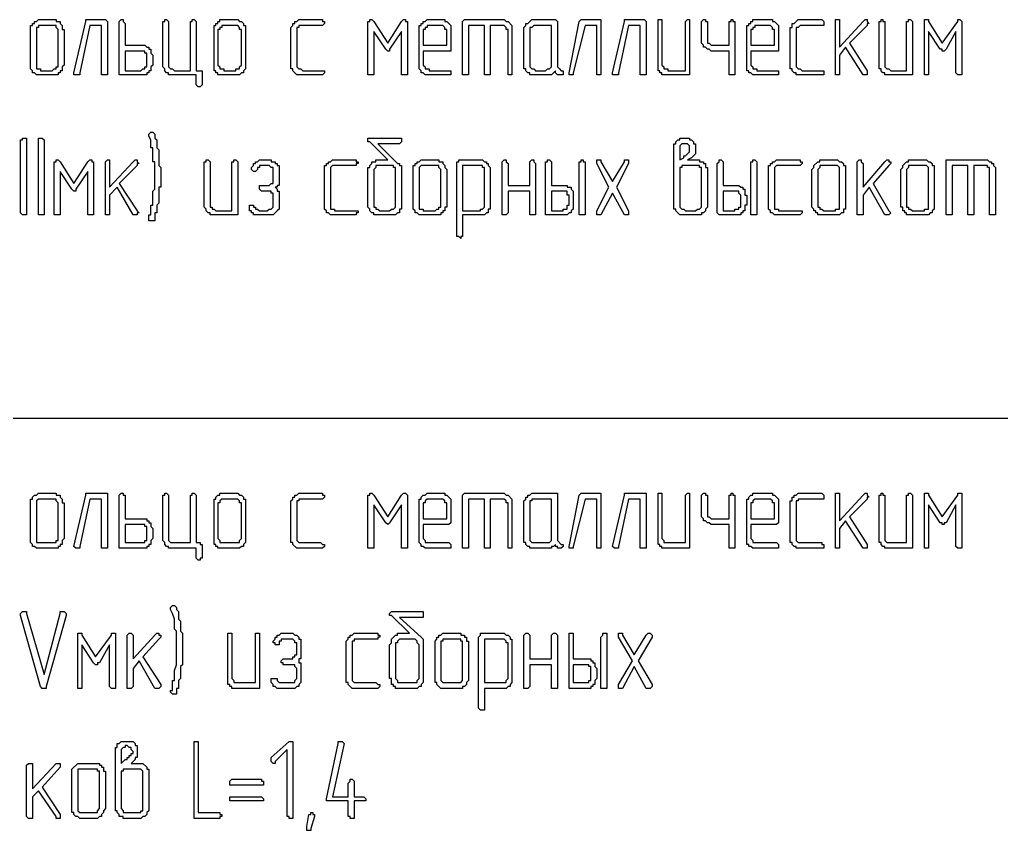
# Model space of a CAD drawing. Header units: millimetres. Extents: x 1 to 1188, y 1 to 840.
# Drawn here: x 1099.35 to 1130.94, y 286.96 to 313.06 of the extents above; entities that cross this region are included whole.
import ezdxf

# ---------------------------------------------------------------- set-up
doc = ezdxf.new("R2010")
doc.units = ezdxf.units.MM
doc.layers.add('GEOMETRY', color=7, linetype='Continuous')

msp = doc.modelspace()

# ---------------------------------------------------------------- linework, layer by layer
at = {"layer": 'GEOMETRY'}
for points in [[(1100.78, 311.602), (1100.716, 311.539), (1100.716, 311.41), (1100.653, 311.41), (1100.653, 311.347), (1100.589, 311.347), (1100.589, 311.284), (1099.891, 311.284), (1099.827, 311.347), (1099.764, 311.347), (1099.764, 311.41), (1099.701, 311.475), (1099.701, 312.871), (1099.764, 312.871), (1099.764, 312.935), (1099.827, 312.935), (1099.827, 312.998), (1099.891, 312.998), (1099.954, 313.063), (1100.526, 313.063), (1100.526, 312.998), (1100.653, 312.998), (1100.653, 312.935), (1100.716, 312.871), (1100.716, 312.744), (1100.78, 312.744)], [(1100.589, 311.602), (1100.589, 312.744), (1100.526, 312.808), (1100.526, 312.871), (1099.954, 312.871), (1099.954, 312.808), (1099.891, 312.808), (1099.891, 311.475), (1100.018, 311.475), (1100.018, 311.41), (1100.398, 311.41), (1100.463, 311.475), (1100.526, 311.475), (1100.526, 311.539), (1100.589, 311.539)], [(1102.177, 311.347), (1102.177, 311.284), (1101.985, 311.284), (1101.985, 312.871), (1101.605, 312.871), (1101.288, 311.347), (1101.288, 311.284), (1101.097, 311.284), (1101.097, 311.347), (1101.478, 312.998), (1101.478, 313.063), (1102.114, 313.063), (1102.177, 312.998)], [(1102.748, 312.236), (1103.383, 312.236), (1103.446, 312.173), (1103.51, 312.173), (1103.51, 312.109), (1103.573, 312.109), (1103.573, 311.982), (1103.638, 311.919), (1103.638, 311.602), (1103.573, 311.539), (1103.573, 311.41), (1103.51, 311.41), (1103.51, 311.347), (1103.446, 311.347), (1103.446, 311.284), (1102.557, 311.284), (1102.557, 312.998), (1102.621, 313.063), (1102.684, 313.063), (1102.684, 312.998), (1102.748, 312.935)], [(1104.844, 311.41), (1104.844, 312.998), (1104.907, 312.998), (1104.907, 313.063), (1104.97, 313.063), (1105.034, 312.998), (1105.034, 311.41), (1105.225, 311.41), (1105.225, 310.967), (1105.16, 310.903), (1105.097, 310.903), (1105.034, 310.967), (1105.034, 311.284), (1104.145, 311.284), (1104.145, 311.347), (1104.081, 311.347), (1104.018, 311.41), (1104.018, 311.475), (1103.955, 311.539), (1103.955, 312.998), (1104.018, 312.998), (1104.018, 313.063), (1104.081, 313.063), (1104.145, 312.998), (1104.145, 311.539), (1104.208, 311.475), (1104.272, 311.475), (1104.335, 311.41)], [(1106.621, 311.602), (1106.621, 311.475), (1106.558, 311.41), (1106.558, 311.347), (1106.494, 311.347), (1106.431, 311.284), (1105.732, 311.284), (1105.732, 311.347), (1105.669, 311.347), (1105.669, 311.41), (1105.606, 311.41), (1105.606, 312.871), (1105.669, 312.871), (1105.669, 312.935), (1105.732, 312.935), (1105.732, 312.998), (1105.796, 312.998), (1105.796, 313.063), (1106.368, 313.063), (1106.431, 312.998), (1106.494, 312.998), (1106.558, 312.935), (1106.558, 312.871), (1106.621, 312.871)], [(1106.494, 311.602), (1106.494, 312.744), (1106.431, 312.744), (1106.431, 312.808), (1106.368, 312.871), (1105.859, 312.871), (1105.859, 312.808), (1105.796, 312.808), (1105.796, 312.744), (1105.732, 312.744), (1105.732, 311.602), (1105.796, 311.539), (1105.796, 311.475), (1105.923, 311.475), (1105.923, 311.41), (1106.304, 311.41), (1106.304, 311.475), (1106.431, 311.475), (1106.431, 311.539)], [(1109.034, 311.284), (1108.272, 311.284), (1108.145, 311.41), (1108.145, 311.475), (1108.082, 311.475), (1108.082, 312.808), (1108.145, 312.871), (1108.145, 312.935), (1108.209, 312.935), (1108.209, 312.998), (1108.272, 312.998), (1108.335, 313.063), (1109.098, 313.063), (1109.098, 312.998), (1109.161, 312.998), (1109.161, 312.935), (1109.098, 312.871), (1108.335, 312.871), (1108.335, 312.808), (1108.272, 312.808), (1108.272, 311.539), (1108.335, 311.475), (1108.4, 311.475), (1108.464, 311.41), (1109.161, 311.41), (1109.161, 311.347), (1109.098, 311.284)], [(1111.829, 311.347), (1111.829, 311.284), (1111.639, 311.284), (1111.639, 312.681), (1111.257, 312.109), (1111.257, 312.046), (1111.194, 312.046), (1111.13, 312.109), (1110.748, 312.681), (1110.748, 311.284), (1110.558, 311.284), (1110.558, 312.998), (1110.622, 312.998), (1110.622, 313.063), (1110.685, 313.063), (1110.748, 312.998), (1111.194, 312.301), (1111.639, 312.998), (1111.702, 313.063), (1111.765, 313.063), (1111.765, 312.998), (1111.829, 312.998)], [(1112.336, 312.046), (1112.336, 311.602), (1112.401, 311.539), (1112.401, 311.475), (1112.527, 311.475), (1112.527, 311.41), (1113.226, 311.41), (1113.226, 311.284), (1112.401, 311.284), (1112.336, 311.347), (1112.273, 311.347), (1112.273, 311.41), (1112.209, 311.475), (1112.209, 312.871), (1112.273, 312.871), (1112.273, 312.935), (1112.336, 312.935), (1112.336, 312.998), (1112.401, 312.998), (1112.464, 313.063), (1113.035, 313.063), (1113.035, 312.998), (1113.098, 312.998), (1113.163, 312.935), (1113.226, 312.871), (1113.226, 312.046)], [(1112.336, 312.236), (1113.098, 312.236), (1113.098, 312.744), (1113.035, 312.744), (1113.035, 312.808), (1112.971, 312.871), (1112.464, 312.871), (1112.464, 312.808), (1112.401, 312.808), (1112.401, 312.744), (1112.336, 312.744)], [(1114.305, 312.871), (1113.797, 312.871), (1113.797, 311.284), (1113.606, 311.284), (1113.606, 312.998), (1113.67, 313.063), (1114.94, 313.063), (1115.004, 312.998), (1115.067, 312.998), (1115.194, 312.871), (1115.194, 311.284), (1115.067, 311.284), (1115.067, 312.744), (1115.004, 312.744), (1115.004, 312.808), (1114.94, 312.871), (1114.495, 312.871), (1114.495, 311.284), (1114.305, 311.284)], [(1116.781, 311.41), (1116.845, 311.41), (1116.845, 311.284), (1116.655, 311.284), (1116.591, 311.347), (1116.591, 311.41), (1116.464, 311.284), (1115.766, 311.284), (1115.766, 311.347), (1115.702, 311.347), (1115.639, 311.41), (1115.639, 311.475), (1115.576, 311.475), (1115.576, 312.808), (1115.639, 312.871), (1115.639, 312.935), (1115.702, 312.935), (1115.766, 312.998), (1115.829, 313.063), (1116.591, 313.063), (1116.655, 312.998), (1116.655, 311.539), (1116.718, 311.475)], [(1116.464, 311.602), (1116.464, 312.871), (1115.893, 312.871), (1115.829, 312.808), (1115.766, 312.808), (1115.766, 311.539), (1115.829, 311.475), (1115.893, 311.475), (1115.956, 311.41), (1116.273, 311.41), (1116.338, 311.475), (1116.401, 311.475), (1116.464, 311.539)], [(1118.052, 311.347), (1118.052, 311.284), (1117.925, 311.284), (1117.925, 312.871), (1117.544, 312.871), (1117.163, 311.347), (1117.163, 311.284), (1117.035, 311.284), (1117.035, 311.347), (1117.353, 312.998), (1117.417, 313.063), (1118.052, 313.063)], [(1119.513, 311.347), (1119.513, 311.284), (1119.321, 311.284), (1119.321, 312.871), (1118.941, 312.871), (1118.623, 311.347), (1118.623, 311.284), (1118.432, 311.284), (1118.432, 311.347), (1118.814, 312.998), (1118.814, 313.063), (1119.448, 313.063), (1119.513, 312.998)], [(1120.909, 311.347), (1120.909, 311.284), (1120.02, 311.284), (1120.02, 311.347), (1119.956, 311.347), (1119.956, 311.41), (1119.893, 311.41), (1119.893, 313.063), (1120.02, 313.063), (1120.02, 311.602), (1120.083, 311.539), (1120.083, 311.475), (1120.21, 311.475), (1120.21, 311.41), (1120.782, 311.41), (1120.782, 312.998), (1120.845, 313.063), (1120.909, 313.063)], [(1122.179, 312.236), (1122.179, 312.998), (1122.243, 312.998), (1122.243, 313.063), (1122.306, 313.063), (1122.306, 312.998), (1122.369, 312.998), (1122.369, 311.284), (1122.179, 311.284), (1122.179, 312.046), (1121.607, 312.046), (1121.544, 312.109), (1121.481, 312.109), (1121.417, 312.173), (1121.354, 312.173), (1121.354, 312.236), (1121.29, 312.301), (1121.29, 312.998), (1121.354, 313.063), (1121.417, 313.063), (1121.417, 312.998), (1121.481, 312.998), (1121.481, 312.301), (1121.544, 312.301), (1121.607, 312.236)], [(1122.878, 312.046), (1122.878, 311.602), (1122.941, 311.539), (1122.941, 311.475), (1123.068, 311.475), (1123.068, 311.41), (1123.767, 311.41), (1123.767, 311.284), (1122.941, 311.284), (1122.878, 311.347), (1122.814, 311.347), (1122.814, 311.41), (1122.751, 311.41), (1122.751, 312.871), (1122.814, 312.871), (1122.814, 312.935), (1122.878, 312.935), (1122.878, 312.998), (1122.941, 312.998), (1122.941, 313.063), (1123.577, 313.063), (1123.577, 312.998), (1123.64, 312.998), (1123.767, 312.871), (1123.767, 312.046)], [(1122.878, 312.236), (1123.64, 312.236), (1123.64, 312.744), (1123.577, 312.744), (1123.577, 312.808), (1123.513, 312.871), (1123.005, 312.871), (1123.005, 312.808), (1122.941, 312.808), (1122.941, 312.744), (1122.878, 312.744)], [(1125.164, 311.284), (1124.339, 311.284), (1124.339, 311.347), (1124.275, 311.347), (1124.21, 311.41), (1124.21, 311.475), (1124.147, 311.475), (1124.147, 312.808), (1124.21, 312.808), (1124.21, 312.935), (1124.275, 312.935), (1124.339, 312.998), (1124.402, 313.063), (1125.164, 313.063), (1125.227, 312.998), (1125.227, 312.871), (1124.465, 312.871), (1124.402, 312.808), (1124.339, 312.808), (1124.339, 311.539), (1124.402, 311.475), (1124.465, 311.475), (1124.529, 311.41), (1125.227, 311.41), (1125.227, 311.284)], [(1126.053, 312.301), (1126.623, 311.41), (1126.623, 311.284), (1126.497, 311.284), (1125.926, 312.173), (1125.735, 311.919), (1125.735, 311.284), (1125.608, 311.284), (1125.608, 313.063), (1125.735, 313.063), (1125.735, 312.173), (1126.497, 312.998), (1126.56, 313.063), (1126.623, 313.063), (1126.623, 312.998), (1126.688, 312.935), (1126.623, 312.935), (1126.623, 312.871)], [(1128.084, 311.347), (1128.084, 311.284), (1127.195, 311.284), (1127.195, 311.347), (1127.132, 311.347), (1127.069, 311.41), (1127.069, 311.475), (1127.005, 311.475), (1127.005, 312.998), (1127.069, 312.998), (1127.069, 313.063), (1127.132, 313.063), (1127.132, 312.998), (1127.195, 312.998), (1127.195, 311.539), (1127.259, 311.475), (1127.322, 311.475), (1127.385, 311.41), (1127.894, 311.41), (1127.894, 312.998), (1127.957, 312.998), (1127.957, 313.063), (1128.021, 313.063), (1128.084, 312.998)], [(1129.672, 311.347), (1129.672, 311.284), (1129.545, 311.284), (1129.481, 311.347), (1129.481, 312.681), (1129.164, 312.109), (1129.101, 312.046), (1129.038, 312.046), (1129.038, 312.109), (1128.973, 312.109), (1128.593, 312.681), (1128.593, 311.284), (1128.466, 311.284), (1128.466, 313.063), (1128.593, 313.063), (1128.593, 312.998), (1129.038, 312.301), (1129.545, 312.998), (1129.545, 313.063), (1129.608, 313.063), (1129.672, 312.998)], [(1102.748, 312.046), (1102.748, 311.41), (1103.256, 311.41), (1103.319, 311.475), (1103.383, 311.475), (1103.383, 311.539), (1103.446, 311.539), (1103.446, 311.982), (1103.383, 311.982), (1103.383, 312.046)], [(1103.701, 306.648), (1103.701, 306.585), (1103.51, 306.585), (1103.51, 306.776), (1103.573, 306.776), (1103.573, 307.093), (1103.638, 307.093), (1103.638, 307.538), (1103.701, 307.602), (1103.701, 308.49), (1103.638, 308.49), (1103.638, 308.934), (1103.573, 308.934), (1103.573, 309.189), (1103.51, 309.316), (1103.51, 309.379), (1103.573, 309.443), (1103.638, 309.443), (1103.701, 309.379), (1103.701, 309.252), (1103.764, 309.189), (1103.764, 308.934), (1103.828, 308.871), (1103.828, 308.364), (1103.891, 308.3), (1103.891, 307.665), (1103.828, 307.665), (1103.828, 307.156), (1103.764, 307.093), (1103.764, 306.839), (1103.701, 306.839)], [(1099.573, 306.839), (1099.573, 306.776), (1099.446, 306.776), (1099.382, 306.839), (1099.382, 309.189), (1099.446, 309.189), (1099.446, 309.252), (1099.573, 309.252)], [(1100.144, 306.839), (1100.144, 306.776), (1099.954, 306.776), (1099.954, 309.252), (1100.081, 309.252), (1100.144, 309.189)], [(1111.51, 308.427), (1111.575, 308.427), (1111.575, 308.364), (1111.639, 308.364), (1111.639, 306.966), (1111.575, 306.966), (1111.575, 306.839), (1111.51, 306.839), (1111.447, 306.776), (1110.748, 306.776), (1110.748, 306.839), (1110.685, 306.839), (1110.622, 306.903), (1110.622, 306.966), (1110.558, 307.03), (1110.558, 308.3), (1110.622, 308.3), (1110.622, 308.364), (1110.685, 308.427), (1110.685, 308.49), (1110.813, 308.49), (1110.813, 308.554), (1111.194, 308.554), (1110.622, 309.126), (1110.558, 309.126), (1110.558, 309.252), (1111.639, 309.252), (1111.639, 309.126), (1111.575, 309.061), (1110.877, 309.061)], [(1120.845, 308.554), (1121.227, 308.554), (1121.227, 308.49), (1121.354, 308.49), (1121.354, 308.427), (1121.417, 308.427), (1121.417, 308.3), (1121.481, 308.3), (1121.481, 307.03), (1121.417, 306.966), (1121.417, 306.903), (1121.354, 306.839), (1121.29, 306.839), (1121.29, 306.776), (1120.592, 306.776), (1120.465, 306.903), (1120.465, 306.966), (1120.402, 306.966), (1120.402, 309.061), (1120.465, 309.061), (1120.465, 309.126), (1120.528, 309.189), (1120.592, 309.189), (1120.592, 309.252), (1120.909, 309.252), (1120.909, 309.189), (1120.972, 309.189), (1121.035, 309.126), (1121.035, 309.061), (1121.1, 309.061), (1121.1, 308.744), (1121.035, 308.681), (1120.972, 308.617)], [(1120.592, 308.554), (1120.719, 308.617), (1120.719, 308.681), (1120.782, 308.681), (1120.909, 308.807), (1120.909, 308.998), (1120.845, 309.061), (1120.655, 309.061), (1120.592, 308.998)], [(1101.732, 306.839), (1101.732, 306.776), (1101.542, 306.776), (1101.542, 308.172), (1101.16, 307.602), (1101.16, 307.538), (1101.097, 307.538), (1101.033, 307.602), (1100.653, 308.172), (1100.653, 306.776), (1100.463, 306.776), (1100.463, 308.49), (1100.526, 308.49), (1100.526, 308.554), (1100.589, 308.554), (1100.653, 308.49), (1101.097, 307.792), (1101.542, 308.49), (1101.605, 308.554), (1101.669, 308.554), (1101.669, 308.49), (1101.732, 308.49)], [(1102.557, 307.792), (1103.129, 306.903), (1103.193, 306.839), (1103.129, 306.839), (1103.129, 306.776), (1103.002, 306.776), (1102.494, 307.665), (1102.24, 307.41), (1102.24, 306.776), (1102.114, 306.776), (1102.114, 308.49), (1102.177, 308.554), (1102.24, 308.554), (1102.24, 307.665), (1103.002, 308.49), (1103.066, 308.554), (1103.129, 308.554), (1103.129, 308.49), (1103.193, 308.427), (1103.129, 308.427), (1103.129, 308.364)], [(1106.368, 306.839), (1106.368, 306.776), (1105.479, 306.776), (1105.479, 306.839), (1105.415, 306.839), (1105.352, 306.903), (1105.352, 306.966), (1105.289, 307.03), (1105.289, 308.49), (1105.352, 308.49), (1105.352, 308.554), (1105.415, 308.554), (1105.479, 308.49), (1105.479, 307.03), (1105.542, 307.03), (1105.542, 306.966), (1105.606, 306.966), (1105.669, 306.903), (1106.177, 306.903), (1106.177, 308.49), (1106.241, 308.49), (1106.241, 308.554), (1106.304, 308.554), (1106.368, 308.49)], [(1107.573, 307.665), (1107.638, 307.602), (1107.638, 307.538), (1107.702, 307.538), (1107.702, 306.966), (1107.638, 306.903), (1107.573, 306.839), (1107.51, 306.776), (1106.876, 306.776), (1106.876, 306.839), (1106.813, 306.839), (1106.813, 306.903), (1106.748, 306.903), (1106.748, 307.093), (1106.876, 307.093), (1106.876, 307.03), (1106.939, 307.03), (1106.939, 306.966), (1107.003, 306.966), (1107.066, 306.903), (1107.32, 306.903), (1107.383, 306.966), (1107.447, 306.966), (1107.51, 307.03), (1107.51, 307.473), (1107.447, 307.473), (1107.447, 307.538), (1107.13, 307.538), (1107.066, 307.602), (1107.066, 307.728), (1107.383, 307.728), (1107.447, 307.792), (1107.51, 307.792), (1107.51, 308.3), (1107.447, 308.3), (1107.383, 308.364), (1107.066, 308.364), (1107.066, 308.3), (1107.003, 308.3), (1107.003, 308.235), (1106.939, 308.172), (1106.876, 308.172), (1106.813, 308.235), (1106.813, 308.3), (1106.876, 308.364), (1106.876, 308.427), (1106.939, 308.427), (1106.939, 308.49), (1107.003, 308.49), (1107.066, 308.554), (1107.447, 308.554), (1107.447, 308.49), (1107.573, 308.49), (1107.573, 308.427), (1107.638, 308.427), (1107.638, 308.364), (1107.702, 308.364), (1107.702, 307.728), (1107.638, 307.728), (1107.638, 307.665)], [(1110.114, 306.776), (1109.352, 306.776), (1109.289, 306.839), (1109.226, 306.839), (1109.226, 306.903), (1109.161, 306.966), (1109.161, 308.364), (1109.226, 308.364), (1109.226, 308.427), (1109.289, 308.427), (1109.289, 308.49), (1109.352, 308.49), (1109.416, 308.554), (1110.178, 308.554), (1110.178, 308.49), (1110.241, 308.49), (1110.241, 308.427), (1110.178, 308.427), (1110.178, 308.364), (1109.416, 308.364), (1109.352, 308.3), (1109.352, 306.966), (1109.479, 306.966), (1109.479, 306.903), (1110.241, 306.903), (1110.241, 306.839), (1110.178, 306.839), (1110.178, 306.776)], [(1111.447, 307.093), (1111.447, 308.3), (1111.384, 308.3), (1111.384, 308.364), (1110.813, 308.364), (1110.813, 308.3), (1110.748, 308.235), (1110.748, 307.03), (1110.813, 307.03), (1110.813, 306.966), (1110.877, 306.966), (1110.94, 306.903), (1111.257, 306.903), (1111.32, 306.966), (1111.384, 306.966), (1111.447, 307.03)], [(1113.098, 307.093), (1113.098, 307.03), (1113.035, 307.03), (1113.035, 306.903), (1112.971, 306.903), (1112.971, 306.839), (1112.908, 306.839), (1112.908, 306.776), (1112.209, 306.776), (1112.146, 306.839), (1112.082, 306.839), (1112.082, 306.903), (1112.019, 306.966), (1112.019, 308.364), (1112.082, 308.364), (1112.082, 308.427), (1112.146, 308.427), (1112.146, 308.49), (1112.209, 308.49), (1112.273, 308.554), (1112.844, 308.554), (1112.844, 308.49), (1112.971, 308.49), (1112.971, 308.427), (1113.035, 308.364), (1113.035, 308.3), (1113.098, 308.235)], [(1112.908, 307.093), (1112.908, 308.235), (1112.844, 308.3), (1112.844, 308.364), (1112.273, 308.364), (1112.209, 308.3), (1112.209, 306.966), (1112.336, 306.966), (1112.336, 306.903), (1112.718, 306.903), (1112.781, 306.966), (1112.844, 306.966), (1112.844, 307.03), (1112.908, 307.03)], [(1113.606, 306.776), (1113.606, 306.077), (1113.543, 306.077), (1113.543, 306.014), (1113.48, 306.077), (1113.416, 306.077), (1113.416, 308.49), (1113.48, 308.49), (1113.48, 308.554), (1114.242, 308.554), (1114.305, 308.49), (1114.369, 308.49), (1114.369, 308.427), (1114.432, 308.427), (1114.432, 308.364), (1114.495, 308.3), (1114.495, 306.966), (1114.432, 306.966), (1114.432, 306.839), (1114.369, 306.839), (1114.305, 306.776)], [(1113.606, 306.903), (1114.178, 306.903), (1114.178, 306.966), (1114.242, 306.966), (1114.305, 307.03), (1114.305, 308.3), (1114.242, 308.3), (1114.242, 308.364), (1113.606, 308.364)], [(1115.766, 307.728), (1115.766, 308.49), (1115.829, 308.554), (1115.893, 308.554), (1115.893, 308.49), (1115.956, 308.427), (1115.956, 306.776), (1115.766, 306.776), (1115.766, 307.538), (1115.067, 307.538), (1115.067, 306.839), (1115.004, 306.776), (1114.877, 306.776), (1114.877, 308.49), (1114.94, 308.554), (1115.004, 308.554), (1115.004, 308.49), (1115.067, 308.427), (1115.067, 307.728)], [(1116.464, 307.728), (1116.972, 307.728), (1116.972, 307.665), (1117.098, 307.665), (1117.098, 307.602), (1117.163, 307.538), (1117.163, 306.966), (1117.098, 306.903), (1117.098, 306.839), (1117.035, 306.839), (1116.972, 306.776), (1116.273, 306.776), (1116.273, 308.49), (1116.338, 308.49), (1116.338, 308.554), (1116.401, 308.554), (1116.464, 308.49)], [(1117.544, 306.839), (1117.544, 306.776), (1117.353, 306.776), (1117.353, 308.49), (1117.417, 308.49), (1117.417, 308.554), (1117.48, 308.554), (1117.48, 308.49), (1117.544, 308.49)], [(1118.559, 307.665), (1118.941, 306.903), (1118.941, 306.776), (1118.814, 306.776), (1118.432, 307.473), (1118.052, 306.776), (1117.925, 306.776), (1117.925, 306.903), (1118.306, 307.665), (1117.925, 308.427), (1117.925, 308.554), (1118.052, 308.554), (1118.052, 308.49), (1118.432, 307.855), (1118.814, 308.49), (1118.814, 308.554), (1118.941, 308.554), (1118.941, 308.427)], [(1121.29, 307.093), (1121.29, 308.3), (1121.227, 308.3), (1121.227, 308.364), (1120.655, 308.364), (1120.655, 308.3), (1120.592, 308.3), (1120.592, 307.03), (1120.655, 306.966), (1120.719, 306.966), (1120.782, 306.903), (1121.1, 306.903), (1121.164, 306.966), (1121.227, 306.966), (1121.29, 307.03)], [(1121.989, 307.728), (1122.496, 307.728), (1122.56, 307.665), (1122.623, 307.665), (1122.623, 307.602), (1122.688, 307.602), (1122.688, 307.41), (1122.751, 307.41), (1122.751, 307.093), (1122.688, 307.093), (1122.688, 306.903), (1122.623, 306.903), (1122.623, 306.839), (1122.56, 306.839), (1122.56, 306.776), (1121.861, 306.776), (1121.798, 306.839), (1121.798, 308.427), (1121.861, 308.49), (1121.861, 308.554), (1121.926, 308.554), (1121.989, 308.49)], [(1123.068, 306.839), (1123.068, 306.776), (1122.878, 306.776), (1122.878, 308.49), (1122.941, 308.49), (1122.941, 308.554), (1123.005, 308.554), (1123.068, 308.49)], [(1124.402, 306.776), (1123.64, 306.776), (1123.577, 306.839), (1123.513, 306.839), (1123.513, 306.903), (1123.448, 306.966), (1123.448, 308.364), (1123.513, 308.364), (1123.513, 308.427), (1123.577, 308.427), (1123.577, 308.49), (1123.64, 308.49), (1123.703, 308.554), (1124.465, 308.554), (1124.465, 308.49), (1124.529, 308.49), (1124.529, 308.427), (1124.465, 308.364), (1123.703, 308.364), (1123.64, 308.3), (1123.64, 306.966), (1123.767, 306.966), (1123.767, 306.903), (1124.529, 306.903), (1124.529, 306.839), (1124.465, 306.776)], [(1125.926, 307.093), (1125.926, 306.966), (1125.863, 306.966), (1125.863, 306.839), (1125.798, 306.839), (1125.735, 306.776), (1125.036, 306.776), (1125.036, 306.839), (1124.973, 306.839), (1124.973, 306.903), (1124.909, 306.903), (1124.909, 306.966), (1124.846, 307.03), (1124.846, 308.235), (1124.909, 308.3), (1124.909, 308.364), (1125.036, 308.49), (1125.101, 308.49), (1125.101, 308.554), (1125.671, 308.554), (1125.735, 308.49), (1125.798, 308.49), (1125.863, 308.427), (1125.863, 308.364), (1125.926, 308.364)], [(1125.735, 307.093), (1125.735, 308.3), (1125.671, 308.364), (1125.101, 308.364), (1125.101, 308.3), (1125.036, 308.235), (1125.036, 307.03), (1125.101, 307.03), (1125.101, 306.966), (1125.164, 306.966), (1125.227, 306.903), (1125.608, 306.903), (1125.608, 306.966), (1125.735, 306.966)], [(1126.815, 307.792), (1127.322, 306.903), (1127.385, 306.839), (1127.322, 306.776), (1127.195, 306.776), (1126.688, 307.665), (1126.497, 307.41), (1126.497, 306.776), (1126.306, 306.776), (1126.306, 308.49), (1126.37, 308.554), (1126.433, 308.554), (1126.433, 308.49), (1126.497, 308.427), (1126.497, 307.665), (1127.195, 308.49), (1127.259, 308.554), (1127.322, 308.554), (1127.322, 308.49), (1127.385, 308.49), (1127.385, 308.427), (1127.322, 308.364)], [(1128.783, 307.093), (1128.783, 306.966), (1128.719, 306.903), (1128.719, 306.839), (1128.656, 306.839), (1128.593, 306.776), (1127.894, 306.776), (1127.894, 306.839), (1127.831, 306.839), (1127.831, 306.903), (1127.767, 306.903), (1127.767, 307.03), (1127.704, 307.03), (1127.704, 308.235), (1127.767, 308.3), (1127.767, 308.364), (1127.894, 308.49), (1127.957, 308.49), (1127.957, 308.554), (1128.529, 308.554), (1128.593, 308.49), (1128.656, 308.49), (1128.719, 308.427), (1128.719, 308.364), (1128.783, 308.364)], [(1128.593, 307.093), (1128.593, 308.3), (1128.529, 308.364), (1127.957, 308.364), (1127.957, 308.3), (1127.894, 308.235), (1127.894, 307.03), (1127.957, 307.03), (1127.957, 306.966), (1128.021, 306.966), (1128.084, 306.903), (1128.466, 306.903), (1128.466, 306.966), (1128.593, 306.966)], [(1129.863, 308.364), (1129.355, 308.364), (1129.355, 306.776), (1129.164, 306.776), (1129.164, 308.554), (1130.497, 308.554), (1130.56, 308.49), (1130.625, 308.49), (1130.625, 308.427), (1130.689, 308.427), (1130.689, 308.364), (1130.752, 308.3), (1130.752, 306.776), (1130.56, 306.776), (1130.56, 308.3), (1130.497, 308.3), (1130.497, 308.364), (1130.053, 308.364), (1130.053, 306.776), (1129.863, 306.776)], [(1116.464, 307.538), (1116.464, 306.903), (1116.845, 306.903), (1116.845, 306.966), (1116.972, 306.966), (1116.972, 307.093), (1117.035, 307.093), (1117.035, 307.41), (1116.972, 307.41), (1116.972, 307.538)], [(1121.989, 307.538), (1121.989, 306.903), (1122.369, 306.903), (1122.369, 306.966), (1122.496, 306.966), (1122.496, 307.03), (1122.56, 307.03), (1122.56, 307.41), (1122.496, 307.473), (1122.496, 307.538)], [(1100.78, 296.361), (1100.716, 296.298), (1100.716, 296.171), (1100.653, 296.171), (1100.653, 296.107), (1100.589, 296.107), (1100.589, 296.044), (1099.891, 296.044), (1099.827, 296.107), (1099.764, 296.107), (1099.764, 296.171), (1099.701, 296.234), (1099.701, 297.631), (1099.764, 297.631), (1099.764, 297.695), (1099.827, 297.758), (1099.891, 297.758), (1099.954, 297.822), (1100.526, 297.822), (1100.526, 297.758), (1100.653, 297.758), (1100.653, 297.695), (1100.716, 297.631), (1100.716, 297.505), (1100.78, 297.505)], [(1100.589, 296.361), (1100.589, 297.505), (1100.526, 297.568), (1100.526, 297.631), (1099.954, 297.631), (1099.891, 297.568), (1099.891, 296.234), (1100.526, 296.234), (1100.526, 296.298), (1100.589, 296.298)], [(1102.177, 296.107), (1102.177, 296.044), (1101.985, 296.044), (1101.985, 297.631), (1101.605, 297.631), (1101.288, 296.107), (1101.288, 296.044), (1101.16, 296.044), (1101.097, 296.107), (1101.478, 297.758), (1101.478, 297.822), (1102.177, 297.822)], [(1102.748, 296.996), (1103.446, 296.996), (1103.446, 296.933), (1103.51, 296.933), (1103.51, 296.869), (1103.573, 296.869), (1103.573, 296.743), (1103.638, 296.679), (1103.638, 296.361), (1103.573, 296.298), (1103.573, 296.171), (1103.51, 296.171), (1103.51, 296.107), (1103.446, 296.107), (1103.446, 296.044), (1102.557, 296.044), (1102.557, 297.758), (1102.621, 297.822), (1102.684, 297.822), (1102.684, 297.758), (1102.748, 297.758)], [(1104.844, 296.234), (1104.844, 297.758), (1104.907, 297.758), (1104.907, 297.822), (1104.97, 297.822), (1105.034, 297.758), (1105.034, 296.234), (1105.16, 296.234), (1105.16, 296.171), (1105.225, 296.171), (1105.225, 295.727), (1105.16, 295.727), (1105.16, 295.664), (1105.097, 295.664), (1105.034, 295.727), (1105.034, 296.044), (1104.145, 296.044), (1104.145, 296.107), (1104.081, 296.107), (1104.018, 296.171), (1104.018, 296.234), (1103.955, 296.298), (1103.955, 297.758), (1104.018, 297.758), (1104.018, 297.822), (1104.081, 297.822), (1104.145, 297.758), (1104.145, 296.298), (1104.208, 296.234)], [(1106.621, 296.361), (1106.621, 296.234), (1106.558, 296.171), (1106.558, 296.107), (1106.494, 296.107), (1106.431, 296.044), (1105.732, 296.044), (1105.732, 296.107), (1105.669, 296.107), (1105.669, 296.171), (1105.606, 296.171), (1105.606, 297.631), (1105.669, 297.631), (1105.669, 297.695), (1105.732, 297.758), (1105.796, 297.758), (1105.796, 297.822), (1106.368, 297.822), (1106.431, 297.758), (1106.494, 297.758), (1106.558, 297.695), (1106.558, 297.631), (1106.621, 297.631)], [(1106.494, 296.361), (1106.494, 297.505), (1106.431, 297.505), (1106.431, 297.568), (1106.368, 297.631), (1105.859, 297.631), (1105.796, 297.568), (1105.796, 297.505), (1105.732, 297.505), (1105.732, 296.361), (1105.796, 296.298), (1105.796, 296.234), (1106.431, 296.234), (1106.431, 296.298)], [(1109.034, 296.044), (1108.272, 296.044), (1108.145, 296.171), (1108.145, 296.234), (1108.082, 296.234), (1108.082, 297.568), (1108.145, 297.631), (1108.145, 297.695), (1108.209, 297.695), (1108.209, 297.758), (1108.272, 297.758), (1108.335, 297.822), (1109.098, 297.822), (1109.098, 297.758), (1109.161, 297.758), (1109.161, 297.695), (1109.098, 297.631), (1108.335, 297.631), (1108.335, 297.568), (1108.272, 297.568), (1108.272, 296.298), (1108.335, 296.234), (1109.034, 296.234), (1109.098, 296.171), (1109.161, 296.171), (1109.161, 296.107), (1109.098, 296.044)], [(1111.829, 296.107), (1111.829, 296.044), (1111.639, 296.044), (1111.639, 297.441), (1111.257, 296.869), (1111.194, 296.806), (1111.13, 296.869), (1110.748, 297.441), (1110.748, 296.044), (1110.558, 296.044), (1110.558, 297.758), (1110.622, 297.758), (1110.622, 297.822), (1110.685, 297.822), (1110.748, 297.758), (1111.194, 297.06), (1111.639, 297.758), (1111.702, 297.822), (1111.765, 297.822), (1111.829, 297.758)], [(1112.336, 296.806), (1112.336, 296.361), (1112.401, 296.298), (1112.401, 296.234), (1113.163, 296.234), (1113.226, 296.171), (1113.226, 296.044), (1112.401, 296.044), (1112.336, 296.107), (1112.273, 296.107), (1112.273, 296.171), (1112.209, 296.234), (1112.209, 297.631), (1112.273, 297.631), (1112.273, 297.695), (1112.336, 297.758), (1112.401, 297.758), (1112.464, 297.822), (1113.035, 297.822), (1113.035, 297.758), (1113.098, 297.758), (1113.163, 297.695), (1113.226, 297.631), (1113.226, 296.869), (1113.163, 296.806)], [(1112.336, 296.996), (1113.098, 296.996), (1113.098, 297.505), (1113.035, 297.505), (1113.035, 297.568), (1112.971, 297.631), (1112.464, 297.631), (1112.401, 297.568), (1112.401, 297.505), (1112.336, 297.505)], [(1114.305, 297.631), (1113.797, 297.631), (1113.797, 296.044), (1113.606, 296.044), (1113.606, 297.758), (1113.67, 297.822), (1114.94, 297.822), (1115.004, 297.758), (1115.067, 297.758), (1115.194, 297.631), (1115.194, 296.044), (1115.067, 296.044), (1115.067, 297.505), (1115.004, 297.505), (1115.004, 297.568), (1114.94, 297.631), (1114.495, 297.631), (1114.495, 296.044), (1114.305, 296.044)], [(1116.781, 296.171), (1116.845, 296.171), (1116.845, 296.107), (1116.781, 296.044), (1116.655, 296.044), (1116.655, 296.107), (1116.591, 296.107), (1116.591, 296.171), (1116.528, 296.107), (1116.464, 296.107), (1116.464, 296.044), (1115.766, 296.044), (1115.766, 296.107), (1115.702, 296.107), (1115.639, 296.171), (1115.639, 296.234), (1115.576, 296.234), (1115.576, 297.568), (1115.639, 297.631), (1115.639, 297.695), (1115.702, 297.695), (1115.702, 297.758), (1115.766, 297.758), (1115.829, 297.822), (1116.655, 297.822), (1116.655, 296.298)], [(1116.464, 296.361), (1116.464, 297.631), (1115.829, 297.631), (1115.829, 297.568), (1115.766, 297.568), (1115.766, 296.298), (1115.829, 296.234), (1116.401, 296.234), (1116.464, 296.298)], [(1118.052, 296.107), (1118.052, 296.044), (1117.925, 296.044), (1117.925, 297.631), (1117.544, 297.631), (1117.163, 296.107), (1117.163, 296.044), (1117.035, 296.044), (1117.035, 296.107), (1117.353, 297.758), (1117.417, 297.822), (1118.052, 297.822)], [(1119.513, 296.107), (1119.513, 296.044), (1119.321, 296.044), (1119.321, 297.631), (1118.941, 297.631), (1118.623, 296.107), (1118.623, 296.044), (1118.496, 296.044), (1118.432, 296.107), (1118.814, 297.758), (1118.814, 297.822), (1119.513, 297.822)], [(1120.909, 296.107), (1120.909, 296.044), (1120.02, 296.044), (1120.02, 296.107), (1119.956, 296.107), (1119.956, 296.171), (1119.893, 296.171), (1119.893, 297.822), (1120.02, 297.822), (1120.02, 296.361), (1120.083, 296.298), (1120.083, 296.234), (1120.782, 296.234), (1120.782, 297.758), (1120.845, 297.822), (1120.909, 297.822)], [(1122.179, 296.996), (1122.179, 297.758), (1122.243, 297.758), (1122.243, 297.822), (1122.306, 297.822), (1122.306, 297.758), (1122.369, 297.758), (1122.369, 296.044), (1122.179, 296.044), (1122.179, 296.806), (1121.607, 296.806), (1121.544, 296.869), (1121.481, 296.869), (1121.417, 296.933), (1121.354, 296.933), (1121.354, 296.996), (1121.29, 297.06), (1121.29, 297.758), (1121.354, 297.822), (1121.417, 297.822), (1121.417, 297.758), (1121.481, 297.758), (1121.481, 297.06), (1121.544, 297.06), (1121.607, 296.996)], [(1122.878, 296.806), (1122.878, 296.361), (1122.941, 296.298), (1122.941, 296.234), (1123.703, 296.234), (1123.767, 296.171), (1123.767, 296.044), (1122.941, 296.044), (1122.878, 296.107), (1122.814, 296.107), (1122.814, 296.171), (1122.751, 296.171), (1122.751, 297.631), (1122.814, 297.631), (1122.814, 297.695), (1122.878, 297.758), (1122.941, 297.758), (1122.941, 297.822), (1123.577, 297.822), (1123.577, 297.758), (1123.64, 297.758), (1123.767, 297.631), (1123.767, 296.869), (1123.703, 296.806)], [(1122.878, 296.996), (1123.64, 296.996), (1123.64, 297.505), (1123.577, 297.505), (1123.577, 297.568), (1123.513, 297.631), (1123.005, 297.631), (1122.941, 297.568), (1122.941, 297.505), (1122.878, 297.505)], [(1125.164, 296.044), (1124.339, 296.044), (1124.339, 296.107), (1124.275, 296.107), (1124.21, 296.171), (1124.21, 296.234), (1124.147, 296.234), (1124.147, 297.568), (1124.21, 297.568), (1124.21, 297.695), (1124.275, 297.695), (1124.275, 297.758), (1124.339, 297.758), (1124.402, 297.822), (1125.164, 297.822), (1125.227, 297.758), (1125.227, 297.631), (1124.402, 297.631), (1124.402, 297.568), (1124.339, 297.568), (1124.339, 296.298), (1124.402, 296.234), (1125.164, 296.234), (1125.164, 296.171), (1125.227, 296.171), (1125.227, 296.044)], [(1126.053, 297.06), (1126.623, 296.171), (1126.623, 296.044), (1126.497, 296.044), (1125.926, 296.933), (1125.735, 296.679), (1125.735, 296.044), (1125.608, 296.044), (1125.608, 297.822), (1125.735, 297.822), (1125.735, 296.933), (1126.497, 297.758), (1126.56, 297.822), (1126.623, 297.822), (1126.623, 297.758), (1126.688, 297.695), (1126.623, 297.695), (1126.623, 297.631)], [(1128.084, 296.107), (1128.084, 296.044), (1127.195, 296.044), (1127.195, 296.107), (1127.132, 296.107), (1127.069, 296.171), (1127.069, 296.234), (1127.005, 296.234), (1127.005, 297.758), (1127.069, 297.758), (1127.069, 297.822), (1127.132, 297.822), (1127.132, 297.758), (1127.195, 297.758), (1127.195, 296.298), (1127.259, 296.234), (1127.894, 296.234), (1127.894, 297.758), (1127.957, 297.758), (1127.957, 297.822), (1128.021, 297.822), (1128.084, 297.758)], [(1129.672, 296.107), (1129.672, 296.044), (1129.545, 296.044), (1129.481, 296.107), (1129.481, 297.441), (1129.164, 296.869), (1129.101, 296.869), (1129.101, 296.806), (1129.038, 296.806), (1129.038, 296.869), (1128.973, 296.869), (1128.593, 297.441), (1128.593, 296.044), (1128.466, 296.044), (1128.466, 297.822), (1128.593, 297.822), (1128.593, 297.758), (1129.038, 297.06), (1129.545, 297.758), (1129.545, 297.822), (1129.672, 297.822)], [(1102.748, 296.806), (1102.748, 296.234), (1103.383, 296.234), (1103.383, 296.298), (1103.446, 296.298), (1103.446, 296.743), (1103.383, 296.743), (1103.383, 296.806)], [(1104.398, 291.408), (1104.398, 291.345), (1104.272, 291.345), (1104.208, 291.408), (1104.208, 291.472), (1104.272, 291.472), (1104.272, 291.79), (1104.335, 291.79), (1104.335, 292.107), (1104.398, 292.297), (1104.398, 293.377), (1104.335, 293.441), (1104.335, 293.758), (1104.272, 293.948), (1104.208, 294.076), (1104.208, 294.139), (1104.272, 294.203), (1104.335, 294.203), (1104.398, 294.139), (1104.398, 294.076), (1104.463, 294.013), (1104.463, 293.758), (1104.527, 293.694), (1104.527, 293.377), (1104.59, 293.314), (1104.59, 292.297), (1104.527, 292.234), (1104.527, 291.853), (1104.463, 291.79), (1104.463, 291.535), (1104.398, 291.535)], [(1100.843, 293.885), (1100.208, 291.598), (1100.208, 291.535), (1100.081, 291.535), (1100.018, 291.598), (1099.382, 293.885), (1099.382, 293.948), (1099.446, 294.013), (1099.573, 294.013), (1099.573, 293.948), (1100.144, 291.98), (1100.653, 293.948), (1100.653, 294.013), (1100.78, 294.013), (1100.843, 293.948)], [(1112.273, 293.186), (1112.336, 293.123), (1112.336, 291.727), (1112.273, 291.663), (1112.273, 291.598), (1112.209, 291.598), (1112.146, 291.535), (1111.447, 291.535), (1111.447, 291.598), (1111.384, 291.598), (1111.384, 291.663), (1111.32, 291.663), (1111.32, 291.853), (1111.257, 291.853), (1111.257, 292.932), (1111.32, 292.996), (1111.32, 293.123), (1111.384, 293.186), (1111.447, 293.251), (1111.51, 293.251), (1111.51, 293.314), (1111.892, 293.314), (1111.32, 293.885), (1111.257, 293.885), (1111.257, 293.948), (1111.32, 294.013), (1112.336, 294.013), (1112.336, 293.821), (1111.575, 293.821)], [(1102.431, 291.598), (1102.431, 291.535), (1102.304, 291.535), (1102.24, 291.598), (1102.24, 292.932), (1101.922, 292.36), (1101.859, 292.36), (1101.859, 292.297), (1101.795, 292.297), (1101.732, 292.36), (1101.352, 292.932), (1101.352, 291.535), (1101.223, 291.535), (1101.223, 293.314), (1101.352, 293.314), (1101.352, 293.251), (1101.795, 292.552), (1102.304, 293.251), (1102.304, 293.314), (1102.431, 293.314)], [(1103.319, 292.552), (1103.891, 291.663), (1103.891, 291.598), (1103.828, 291.535), (1103.701, 291.535), (1103.193, 292.425), (1103.002, 292.17), (1103.002, 291.598), (1102.939, 291.535), (1102.811, 291.535), (1102.811, 293.251), (1102.876, 293.314), (1102.939, 293.314), (1103.002, 293.251), (1103.002, 292.489), (1103.701, 293.251), (1103.764, 293.314), (1103.828, 293.314), (1103.828, 293.251), (1103.891, 293.251), (1103.891, 293.186), (1103.828, 293.123)], [(1107.066, 291.598), (1107.066, 291.535), (1106.177, 291.535), (1106.177, 291.598), (1106.114, 291.598), (1106.114, 291.663), (1106.051, 291.663), (1106.051, 293.314), (1106.177, 293.314), (1106.177, 291.853), (1106.241, 291.79), (1106.241, 291.727), (1106.939, 291.727), (1106.939, 293.314), (1107.066, 293.314)], [(1108.335, 292.425), (1108.335, 292.36), (1108.4, 292.36), (1108.4, 291.727), (1108.335, 291.663), (1108.335, 291.598), (1108.272, 291.598), (1108.209, 291.535), (1107.638, 291.535), (1107.573, 291.598), (1107.51, 291.598), (1107.51, 291.663), (1107.447, 291.727), (1107.447, 291.853), (1107.638, 291.853), (1107.638, 291.79), (1107.702, 291.727), (1108.209, 291.727), (1108.209, 291.79), (1108.272, 291.853), (1108.272, 292.17), (1108.209, 292.234), (1108.209, 292.297), (1107.828, 292.297), (1107.828, 292.36), (1107.765, 292.36), (1107.765, 292.425), (1107.828, 292.489), (1108.145, 292.489), (1108.145, 292.552), (1108.209, 292.552), (1108.209, 292.615), (1108.272, 292.615), (1108.272, 292.996), (1108.209, 292.996), (1108.209, 293.059), (1108.145, 293.123), (1107.765, 293.123), (1107.765, 293.059), (1107.702, 293.059), (1107.702, 292.932), (1107.573, 292.932), (1107.573, 292.996), (1107.51, 292.996), (1107.51, 293.059), (1107.573, 293.123), (1107.573, 293.186), (1107.638, 293.186), (1107.638, 293.251), (1107.702, 293.251), (1107.765, 293.314), (1108.145, 293.314), (1108.209, 293.251), (1108.272, 293.251), (1108.335, 293.186), (1108.335, 293.123), (1108.4, 293.123), (1108.4, 292.489), (1108.335, 292.489)], [(1110.813, 291.535), (1110.051, 291.535), (1109.923, 291.663), (1109.923, 291.727), (1109.86, 291.727), (1109.86, 293.059), (1109.923, 293.123), (1109.923, 293.186), (1109.988, 293.186), (1109.988, 293.251), (1110.051, 293.251), (1110.114, 293.314), (1110.877, 293.314), (1110.877, 293.251), (1110.94, 293.251), (1110.94, 293.186), (1110.877, 293.186), (1110.877, 293.123), (1110.114, 293.123), (1110.114, 293.059), (1110.051, 293.059), (1110.051, 291.79), (1110.114, 291.727), (1110.813, 291.727), (1110.877, 291.663), (1110.94, 291.663), (1110.94, 291.598), (1110.877, 291.535)], [(1113.797, 291.853), (1113.797, 291.79), (1113.733, 291.727), (1113.733, 291.663), (1113.67, 291.598), (1113.606, 291.598), (1113.606, 291.535), (1112.908, 291.535), (1112.844, 291.598), (1112.781, 291.663), (1112.781, 291.727), (1112.718, 291.727), (1112.718, 293.059), (1112.781, 293.123), (1112.781, 293.186), (1112.844, 293.186), (1112.844, 293.251), (1112.908, 293.251), (1112.971, 293.314), (1113.543, 293.314), (1113.543, 293.251), (1113.67, 293.251), (1113.67, 293.186), (1113.733, 293.186), (1113.733, 293.059), (1113.797, 293.059)], [(1114.305, 291.535), (1114.305, 290.838), (1114.178, 290.838), (1114.115, 290.901), (1114.115, 293.186), (1114.178, 293.251), (1114.178, 293.314), (1114.94, 293.314), (1115.004, 293.251), (1115.067, 293.251), (1115.131, 293.186), (1115.131, 293.123), (1115.194, 293.123), (1115.194, 291.727), (1115.131, 291.663), (1115.131, 291.598), (1115.067, 291.598), (1115.004, 291.535)], [(1116.464, 292.489), (1116.464, 293.251), (1116.528, 293.314), (1116.591, 293.314), (1116.655, 293.251), (1116.655, 291.535), (1116.464, 291.535), (1116.464, 292.297), (1115.766, 292.297), (1115.766, 291.598), (1115.702, 291.535), (1115.576, 291.535), (1115.576, 293.251), (1115.639, 293.314), (1115.702, 293.314), (1115.766, 293.251), (1115.766, 292.489)], [(1117.163, 292.489), (1117.734, 292.489), (1117.734, 292.425), (1117.797, 292.425), (1117.797, 292.36), (1117.86, 292.36), (1117.86, 292.234), (1117.925, 292.17), (1117.925, 291.853), (1117.86, 291.79), (1117.86, 291.663), (1117.797, 291.663), (1117.797, 291.598), (1117.734, 291.598), (1117.734, 291.535), (1117.035, 291.535), (1117.035, 293.314), (1117.163, 293.314)], [(1118.242, 291.598), (1118.242, 291.535), (1118.052, 291.535), (1118.052, 293.186), (1118.115, 293.251), (1118.115, 293.314), (1118.242, 293.314)], [(1119.258, 292.425), (1119.703, 291.663), (1119.703, 291.598), (1119.639, 291.535), (1119.513, 291.535), (1119.131, 292.234), (1118.751, 291.535), (1118.623, 291.535), (1118.623, 291.663), (1119.068, 292.425), (1118.623, 293.186), (1118.623, 293.314), (1118.751, 293.314), (1118.751, 293.251), (1119.131, 292.615), (1119.513, 293.251), (1119.576, 293.314), (1119.639, 293.314), (1119.703, 293.251), (1119.703, 293.186)], [(1112.209, 291.853), (1112.209, 292.932), (1112.146, 292.996), (1112.146, 293.059), (1112.082, 293.123), (1111.575, 293.123), (1111.51, 293.059), (1111.51, 292.996), (1111.447, 292.996), (1111.447, 291.853), (1111.51, 291.79), (1111.51, 291.727), (1112.146, 291.727), (1112.146, 291.79)], [(1113.606, 291.853), (1113.606, 293.059), (1113.543, 293.059), (1113.543, 293.123), (1112.971, 293.123), (1112.971, 293.059), (1112.908, 293.059), (1112.908, 291.79), (1112.971, 291.727), (1113.543, 291.727), (1113.606, 291.79)], [(1114.305, 291.727), (1115.004, 291.727), (1115.004, 291.79), (1115.067, 291.853), (1115.067, 292.996), (1115.004, 292.996), (1115.004, 293.059), (1114.94, 293.123), (1114.305, 293.123)], [(1117.163, 292.297), (1117.163, 291.727), (1117.67, 291.727), (1117.67, 291.79), (1117.734, 291.79), (1117.734, 292.234), (1117.67, 292.234), (1117.67, 292.297)], [(1102.939, 289.122), (1103.319, 289.122), (1103.446, 288.995), (1103.446, 288.932), (1103.51, 288.932), (1103.51, 287.598), (1103.446, 287.535), (1103.446, 287.471), (1103.383, 287.408), (1103.319, 287.408), (1103.256, 287.344), (1102.684, 287.344), (1102.684, 287.408), (1102.557, 287.408), (1102.557, 287.471), (1102.494, 287.535), (1102.494, 287.598), (1102.431, 287.598), (1102.431, 289.631), (1102.494, 289.631), (1102.494, 289.757), (1102.557, 289.757), (1102.621, 289.821), (1103.002, 289.821), (1103.066, 289.757), (1103.066, 289.694), (1103.129, 289.694), (1103.129, 289.314), (1103.066, 289.314), (1103.066, 289.25), (1103.002, 289.185)], [(1105.732, 287.344), (1104.97, 287.344), (1104.97, 289.821), (1105.097, 289.821), (1105.097, 287.535), (1105.796, 287.535), (1105.796, 287.471), (1105.859, 287.471), (1105.859, 287.408), (1105.796, 287.408), (1105.796, 287.344)], [(1108.145, 287.471), (1108.145, 287.344), (1108.019, 287.344), (1108.019, 287.408), (1107.955, 287.408), (1107.955, 289.567), (1107.573, 289.185), (1107.573, 289.122), (1107.51, 289.122), (1107.447, 289.185), (1107.447, 289.314), (1108.019, 289.821), (1108.145, 289.821)], [(1110.114, 288.043), (1110.431, 288.043), (1110.495, 287.98), (1110.495, 287.916), (1110.114, 287.916), (1110.114, 287.344), (1109.988, 287.344), (1109.988, 287.408), (1109.923, 287.408), (1109.923, 287.916), (1109.226, 287.916), (1109.226, 287.98), (1109.606, 289.757), (1109.606, 289.821), (1109.733, 289.821), (1109.796, 289.757), (1109.416, 288.043), (1109.923, 288.043), (1109.923, 288.488), (1109.988, 288.552), (1109.988, 288.615), (1110.051, 288.615), (1110.114, 288.552)], [(1102.621, 289.122), (1102.748, 289.25), (1102.811, 289.25), (1102.811, 289.314), (1102.876, 289.314), (1102.876, 289.377), (1102.939, 289.377), (1102.939, 289.44), (1103.002, 289.44), (1103.002, 289.504), (1102.939, 289.567), (1102.939, 289.631), (1102.876, 289.631), (1102.811, 289.694), (1102.748, 289.694), (1102.748, 289.631), (1102.684, 289.631), (1102.621, 289.567)], [(1100.081, 288.36), (1100.653, 287.471), (1100.653, 287.344), (1100.526, 287.344), (1100.526, 287.408), (1099.954, 288.233), (1099.764, 288.043), (1099.764, 287.344), (1099.636, 287.344), (1099.573, 287.408), (1099.573, 289.059), (1099.636, 289.122), (1099.764, 289.122), (1099.764, 288.297), (1100.526, 289.122), (1100.653, 289.122), (1100.653, 288.995)], [(1102.114, 287.726), (1102.114, 287.663), (1102.05, 287.598), (1102.05, 287.535), (1101.985, 287.471), (1101.985, 287.408), (1101.922, 287.408), (1101.859, 287.344), (1101.288, 287.344), (1101.223, 287.408), (1101.16, 287.408), (1101.097, 287.471), (1101.097, 287.535), (1101.033, 287.535), (1101.033, 288.932), (1101.223, 289.122), (1101.922, 289.122), (1101.922, 289.059), (1101.985, 289.059), (1101.985, 288.995), (1102.05, 288.995), (1102.05, 288.869), (1102.114, 288.869)], [(1101.922, 287.726), (1101.922, 288.869), (1101.859, 288.869), (1101.859, 288.932), (1101.223, 288.932), (1101.223, 287.598), (1101.288, 287.535), (1101.859, 287.535), (1101.859, 287.598), (1101.922, 287.663)], [(1103.319, 287.726), (1103.319, 288.869), (1103.256, 288.932), (1102.684, 288.932), (1102.684, 288.869), (1102.621, 288.869), (1102.621, 287.663), (1102.684, 287.598), (1102.684, 287.535), (1103.256, 287.535), (1103.256, 287.598), (1103.319, 287.598)], [(1107.13, 288.423), (1106.114, 288.423), (1106.114, 288.552), (1106.177, 288.615), (1107.13, 288.615), (1107.13, 288.552), (1107.193, 288.552), (1107.193, 288.423)], [(1107.13, 287.916), (1106.114, 287.916), (1106.114, 288.043), (1107.13, 288.043), (1107.193, 287.98), (1107.193, 287.916)], [(1108.717, 287.027), (1108.717, 286.964), (1108.59, 286.964), (1108.59, 287.091), (1108.654, 287.471), (1108.717, 287.471), (1108.717, 287.535), (1108.781, 287.535), (1108.781, 287.471), (1108.844, 287.471), (1108.844, 287.408)]]:
    msp.add_lwpolyline(points, close=True, dxfattribs=at)
msp.add_lwpolyline([(999.752, 300.235), (1184.727, 300.235)], dxfattribs=at)

doc.saveas('drawing.dxf')
